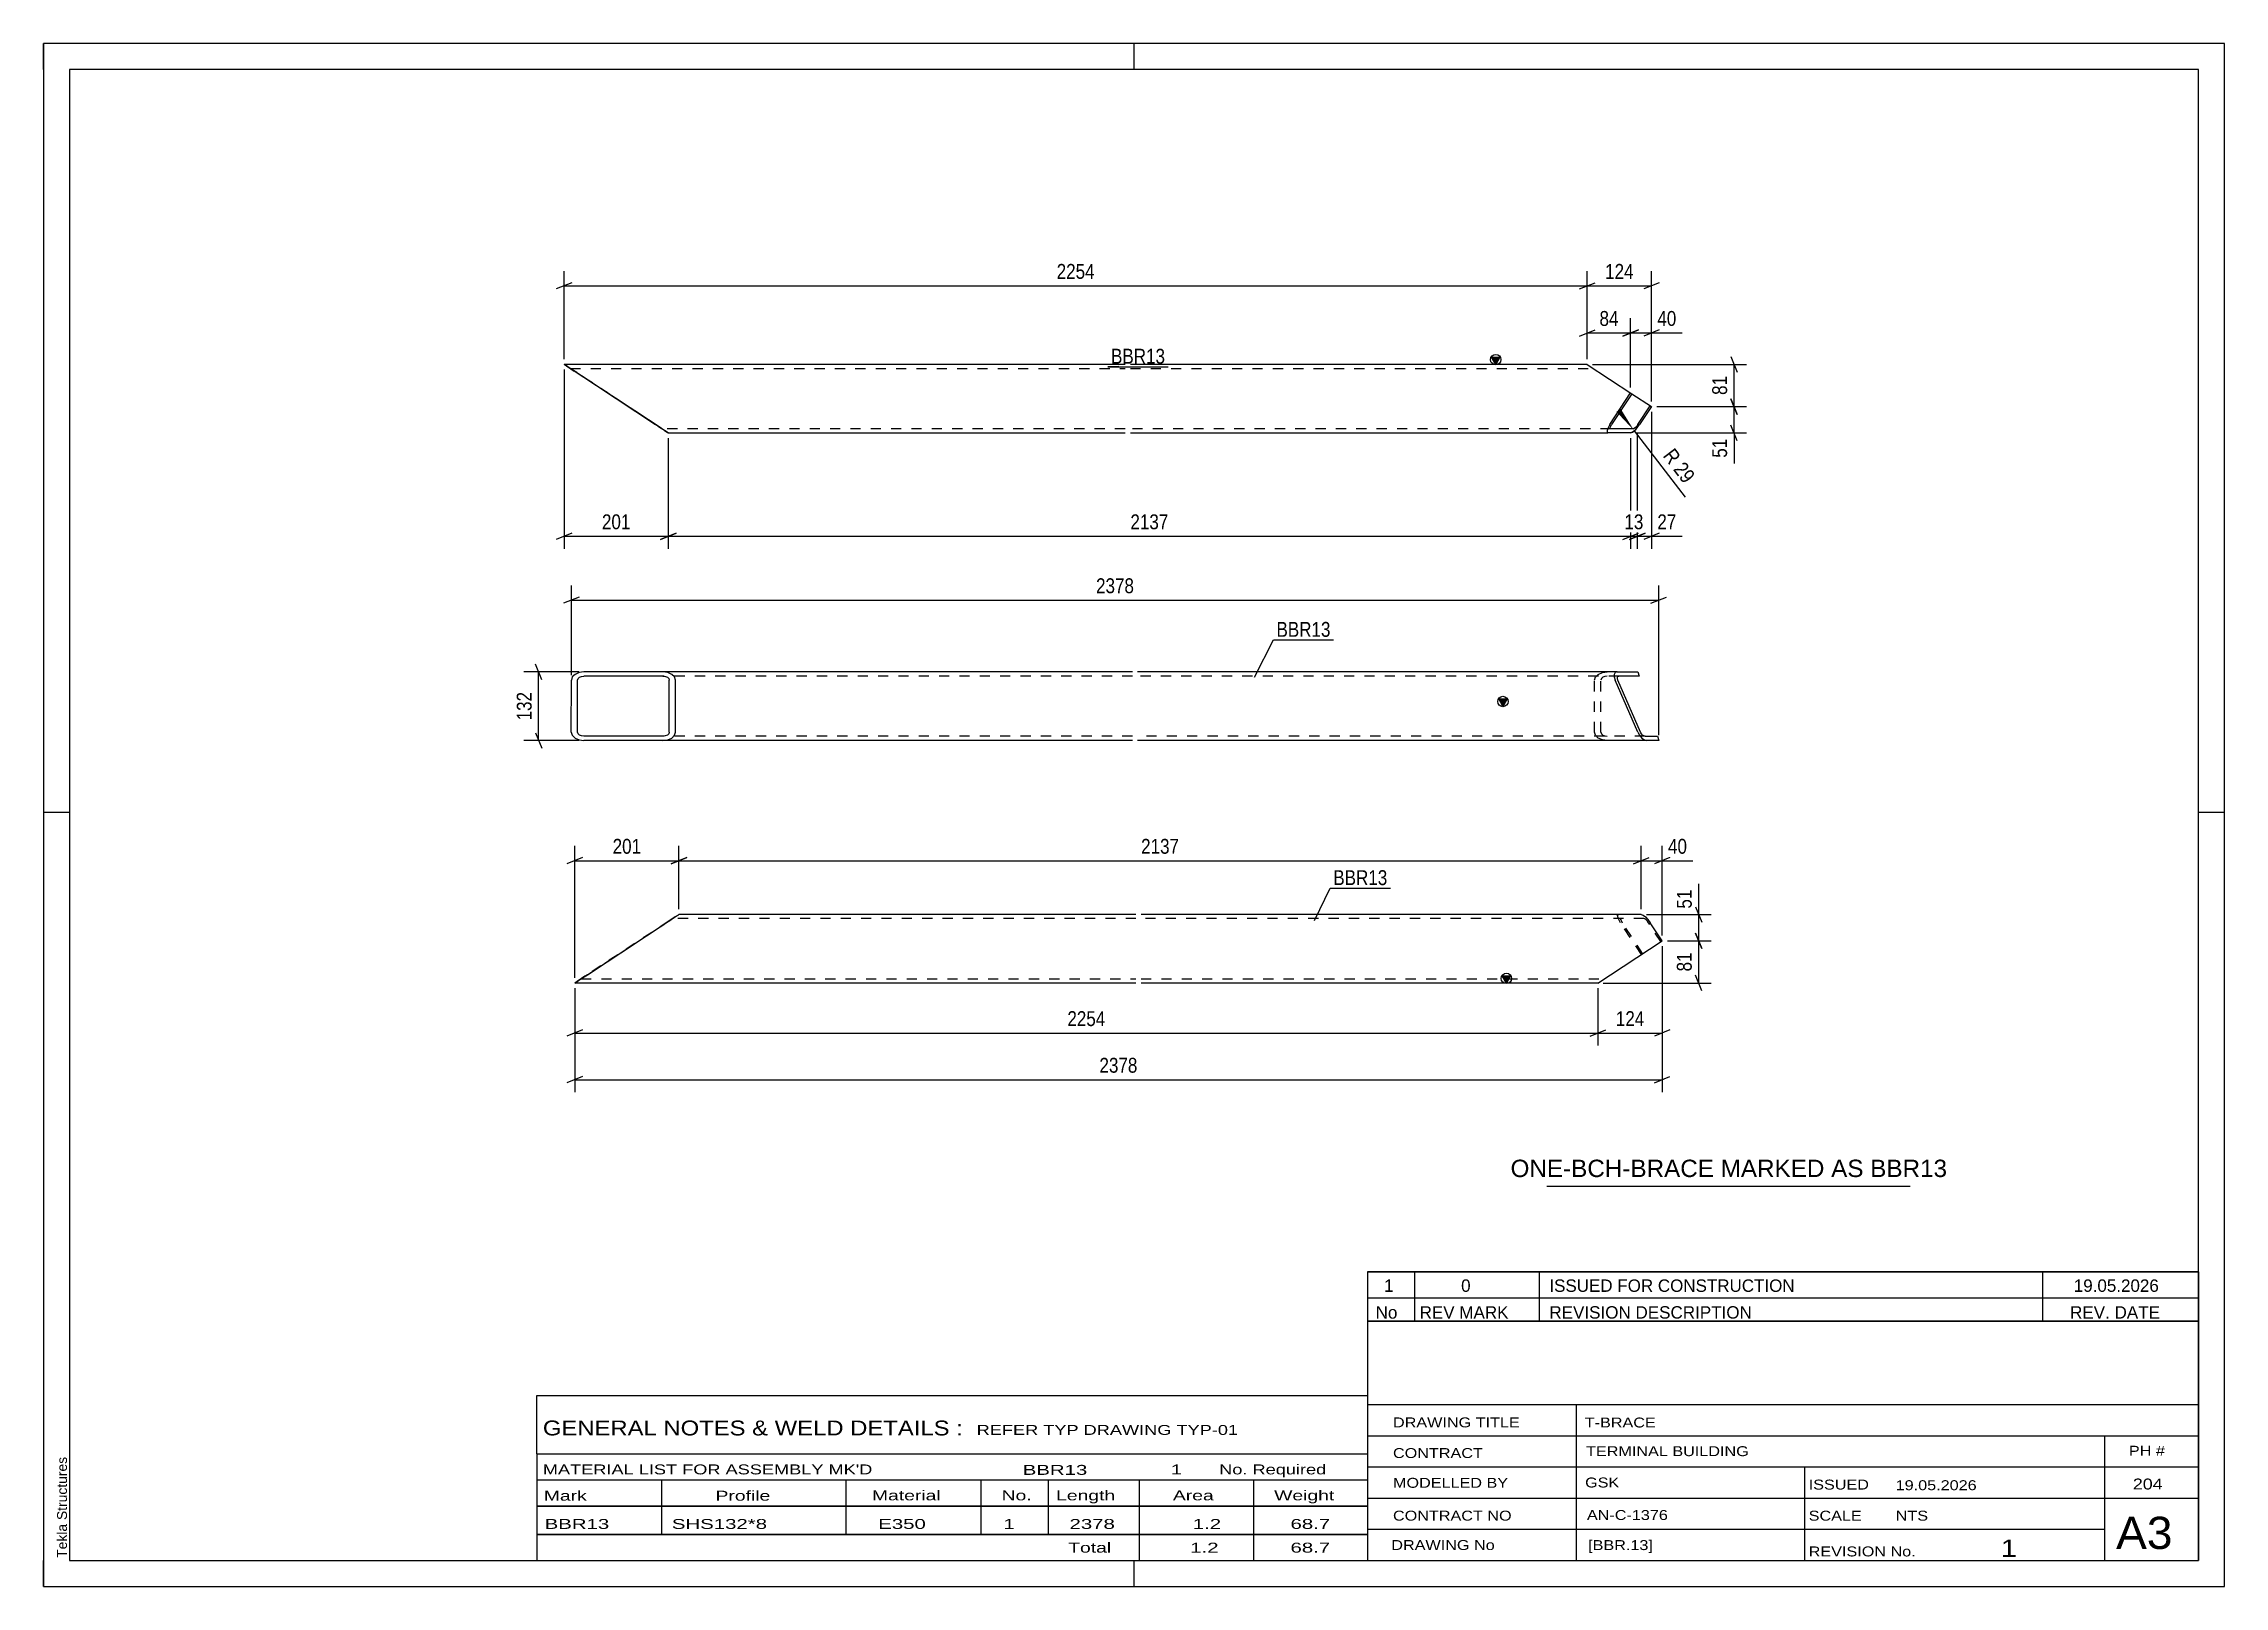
# Model space of a CAD drawing. Header units: millimetres. Extents: x 0 to 420, y 0 to 297.
import ezdxf

# ---------------------------------------------------------------- set-up
doc = ezdxf.new("R2010")
doc.units = ezdxf.units.MM
doc.linetypes.add('DXK_LINE_DOT2', pattern=[3.9198, 1.9599, -1.9599])
doc.styles.add('Arial', font='ARIAL.TTF', dxfattribs={"height": 0.2})
doc.styles.add('Arial Narrow', font='ARIALN.TTF', dxfattribs={"height": 0.2})

# ---------------------------------------------------------------- blocks, each defined once
blk = doc.blocks.new('Unknown-491737801-3121')
at = {"color": 7, "linetype": 'Continuous'}
for p, q in [((255, 51.05), (255, 5)), ((255, 51.05), (415, 51.05)), ((415, 51), (415, 5)), ((255, 35), (415, 35)), ((295.14, 35), (295.14, 5)), ((255, 29), (415, 29)), ((397, 5.05), (397, 28.9)), ((255, 23), (415, 23)), ((339.14, 23), (339.14, 5)), ((255, 17), (415, 17)), ((255, 11), (397, 11)), ((255, 5), (415, 5))]:
    blk.add_line(p, q, dxfattribs=at)
at = {"color": 7, "style": 'Arial Narrow'}
for s, height, width, p in [('DRAWING TITLE', 1.9089, 1.425378, (259.88, 30.61)), ('T-BRACE', 1.909, 1.425378, (296.81, 30.59)), ('CONTRACT', 1.909, 1.425378, (259.88, 24.71)), ('TERMINAL BUILDING', 1.9089, 1.425378, (297.06, 25.07)), ('MODELLED BY', 1.9089, 1.425378, (259.88, 18.98)), ('GSK', 1.909, 1.425378, (296.88, 19.04)), ('ISSUED', 1.909, 1.425378, (339.94, 18.64)), ('19.05.2026', 1.909, 1.425378, (356.69, 18.52)), ('CONTRACT NO', 1.9089, 1.425378, (259.88, 12.66)), ('AN-C-1376', 1.909, 1.425378, (297.23, 12.78)), ('SCALE', 1.909, 1.425378, (339.94, 12.65)), ('A3', 6.204, 1.25, (399.14, 7.2)), ('DRAWING No', 1.909, 1.425378, (259.56, 7)), ('[BBR.13]', 1.909, 1.425378, (297.46, 6.99)), ('1', 3.34, 1.5, (376.91, 5.68)), ('REVISION No.', 1.9089, 1.425378, (339.94, 5.77))]:
    blk.add_text(s, height=height, dxfattribs=dict(at, width=width)).set_placement(p)
at = {"color": 7, "linetype": 'Continuous', "style": 'Arial Narrow'}
for s, height, width, p in [('PH #', 1.909, 1.43, (401.6, 25.15)), ('204', 2.1, 1.43, (402.37, 18.65)), ('NTS', 1.909, 1.425378, (356.7, 12.65))]:
    blk.add_text(s, height=height, dxfattribs=dict(at, width=width)).set_placement(p)
blk = doc.blocks.new('Unknown-491737801-1161')
at = {"color": 5, "linetype": 'Continuous'}
for p, q in [((420, 297), (0, 297)), ((0, 297), (0, 0)), ((0, 292), (0, 297)), ((210, 292), (210, 297)), ((420, 0), (420, 297)), ((415, 292), (5, 292)), ((5, 292), (5, 5)), ((415, 5), (415, 292)), ((5, 149), (0, 149)), ((420, 149), (415, 149)), ((0, 0), (0, 5)), ((5, 5), (415, 5)), ((210, 0), (210, 5)), ((0, 0), (420, 0))]:
    blk.add_line(p, q, dxfattribs=at)
at = {"color": 174, "linetype": 'Continuous', "style": 'Arial'}
blk.add_text('Tekla Structures', height=1.9102, rotation=90, dxfattribs=at).set_placement((4.5, 5.5))
blk = doc.blocks.new('Unknown-491737801-3122')
at = {"color": 7, "linetype": 'Continuous'}
for p, q in [((95, 36.75), (255, 36.75)), ((95, 25.5), (95, 36.75)), ((255, 36.75), (255, 25.5)), ((95, 25.5), (255, 25.5)), ((95, 25.5), (95, 20.5)), ((255, 25.5), (255, 20.5)), ((95, 20.5), (255, 20.5)), ((95, 20.5), (95, 15.5)), ((119, 20.5), (119, 15.5)), ((154.5, 20.5), (154.5, 15.5)), ((180.5, 20.5), (180.5, 15.5)), ((193.5, 20.5), (193.5, 15.5)), ((211, 20.5), (211, 15.5)), ((233, 20.5), (233, 15.5)), ((255, 20.5), (255, 15.5)), ((95, 15.5), (255, 15.5)), ((95, 15.45), (95, 10.05)), ((95, 15.45), (255, 15.45)), ((119, 15.5), (119, 10)), ((154.5, 15.5), (154.5, 10)), ((180.5, 15.5), (180.5, 10)), ((193.5, 15.5), (193.5, 10)), ((211, 15.5), (211, 10)), ((233, 15.5), (233, 10)), ((255, 15.45), (255, 10.05)), ((95, 10.05), (255, 10.05)), ((95, 10), (255, 10)), ((95, 10), (95, 5)), ((211, 10), (211, 5)), ((233, 10), (233, 5)), ((255, 10), (255, 5)), ((95, 5), (255, 5))]:
    blk.add_line(p, q, dxfattribs=at)
at = {"color": 7, "style": 'Arial Narrow'}
for s, height, width, p in [('GENERAL NOTES & WELD DETAILS :', 2.8633, 1.4, (96.15, 29.06)), ('REFER TYP DRAWING TYP-01', 1.9089, 1.6, (179.7, 29.16)), ("MATERIAL LIST FOR ASSEMBLY MK'D", 1.9089, 1.6, (96.15, 21.56)), ('BBR13', 1.909, 1.794707, (188.57, 21.47)), ('1', 1.91, 1.794707, (217.08, 21.56)), ('No. Required', 1.9089, 1.6, (226.41, 21.56)), ('Mark', 1.909, 1.7, (96.34, 16.5)), ('Profile', 1.909, 1.7, (129.41, 16.5)), ('Material', 1.909, 1.7, (159.54, 16.56)), ('No.', 1.909, 1.7, (184.5, 16.56)), ('Length', 1.909, 1.7, (195, 16.56)), ('Area', 1.909, 1.7, (217.5, 16.56)), ('Weight', 1.909, 1.7, (237, 16.56))]:
    blk.add_text(s, height=height, dxfattribs=dict(at, width=width)).set_placement(p)
at = {"color": 7, "linetype": 'Continuous', "style": 'Arial Narrow'}
for s, height, width, p in [('BBR13', 1.909, 1.794707, (96.5, 11.06)), ('SHS132*8', 1.909, 1.794707, (121, 11.06)), ('E350', 1.909, 1.794707, (160.74, 11.06)), ('1', 1.91, 1.794707, (184.86, 11.06)), ('2378', 1.909, 1.794707, (197.58, 11.06)), ('1.2', 1.909, 1.794707, (221.32, 11.06)), ('68.7', 1.909, 1.794707, (240.14, 11.06)), ('Total', 1.909, 1.7, (197.33, 6.5)), ('1.2', 1.909, 1.794707, (220.83, 6.5)), ('68.7', 1.909, 1.794707, (240.14, 6.5))]:
    blk.add_text(s, height=height, dxfattribs=dict(at, width=width)).set_placement(p)
blk = doc.blocks.new('Unknown-491737801-3123')
at = {"color": 7, "linetype": 'Continuous'}
for p, q in [((255, 60.55), (415, 60.55)), ((415, 60.55), (255, 60.55)), ((255, 60.55), (255, 55.55)), ((264, 60.55), (264, 55.55)), ((288, 60.55), (288, 55.55)), ((385, 60.55), (385, 55.55)), ((415, 60.55), (415, 55.55)), ((255, 55.55), (415, 55.55)), ((255, 55.55), (255, 51.05)), ((255, 55.55), (415, 55.55)), ((264, 55.55), (264, 51.05)), ((288, 55.55), (288, 51.05)), ((385, 55.55), (385, 51.05)), ((415, 55.55), (415, 51.05)), ((415, 51.05), (255, 51.05))]:
    blk.add_line(p, q, dxfattribs=at)
at = {"color": 7, "linetype": 'Continuous', "style": 'Arial Narrow'}
for s, height, width, p in [('1', 2.39, 1.196471, (258.16, 56.7)), ('0', 2.39, 1.196471, (273, 56.7)), ('ISSUED FOR CONSTRUCTION', 2.3861, 1.196471, (290, 56.7)), ('19.05.2026', 2.386, 1.196471, (391, 56.7)), ('No', 2.386, 1.2, (256.54, 51.55)), ('REV MARK', 2.386, 1.2, (265, 51.55)), ('REVISION DESCRIPTION', 2.3861, 1.2, (290, 51.55)), ('REV. DATE', 2.386, 1.2, (390.28, 51.55))]:
    blk.add_text(s, height=height, dxfattribs=dict(at, width=width)).set_placement(p)
blk = doc.blocks.new('Unknown-491737801-3124')
at = {"color": 7, "linetype": 'Continuous'}
blk.add_line((289.5, 77.05), (359.5, 77.05), dxfattribs=at)
at = {"color": 7, "style": 'Arial'}
blk.add_text('ONE-BCH-BRACE MARKED AS BBR13', height=3.3428, dxfattribs=at).set_placement((282.52, 78.8))
blk = doc.blocks.new('Part-491737801-1532 - 1526')
at = {"linetype": 'Continuous'}
blk.add_hatch(color=2, dxfattribs=at).paths.add_polyline_path([(281.72, 116.15), (280.92, 117.55), (282.52, 117.55)])
at = {"color": 7, "linetype": 'DXK_LINE_DOT2'}
for p, q in [((120.4, 128.06), (104.26, 117.45)), ((120.39, 128.06), (104.26, 117.45)), ((104.73, 117.75), (119.93, 127.75)), ((120.86, 128.37), (119.93, 127.75)), ((120.39, 128.06), (120.79, 128.32)), ((120.4, 128.06), (120.86, 128.37)), ((120.79, 128.32), (120.86, 128.37)), ((121.65, 128.88), (120.86, 128.37)), ((120.86, 128.37), (121.06, 128.49)), ((120.86, 128.37), (121.05, 128.49)), ((121.05, 128.49), (121.15, 128.55)), ((121.06, 128.49), (121.15, 128.55)), ((121.15, 128.55), (121.15, 128.55)), ((210.36, 128.55), (121.15, 128.55)), ((122.18, 129.23), (121.65, 128.88)), ((122.36, 129.35), (122.18, 129.23)), ((122.36, 129.35), (122.36, 129.35)), ((308.22, 128.55), (211.36, 128.55)), ((303.15, 129.23), (303.34, 129.35)), ((303.16, 128.88), (303.15, 129.23)), ((303.35, 128.37), (303.16, 128.88)), ((303.7, 127.75), (303.35, 128.37)), ((307.71, 121.65), (303.7, 127.75)), ((303.77, 128.49), (303.87, 128.55)), ((303.77, 128.37), (303.77, 128.49)), ((303.77, 128.32), (303.77, 128.37)), ((303.77, 128.32), (303.87, 128.06)), ((303.87, 128.06), (304.04, 127.75)), ((307.96, 121.81), (304.04, 127.75)), ((308.39, 128.49), (308.22, 128.55)), ((308.62, 128.32), (308.39, 128.49)), ((308.87, 128.06), (308.62, 128.32)), ((309.09, 127.75), (308.87, 128.06)), ((311.48, 124.12), (309.09, 127.75)), ((104.73, 117.75), (103.61, 117.01)), ((102.29, 116.15), (102.3, 116.15)), ((102.48, 116.27), (102.3, 116.15)), ((103.01, 116.62), (102.48, 116.27)), ((103.61, 117.01), (103.01, 116.62)), ((103.51, 116.95), (103.61, 117.01)), ((103.6, 117.01), (103.51, 116.95)), ((103.51, 116.95), (103.51, 116.95)), ((103.51, 116.95), (210.36, 116.95)), ((103.87, 117.19), (103.6, 117.01)), ((103.61, 117.01), (103.87, 117.19)), ((103.87, 117.19), (104.26, 117.45)), ((104.26, 117.45), (103.87, 117.19)), ((211.36, 116.95), (300.58, 116.95))]:
    blk.add_line(p, q, dxfattribs=at)
at = {"color": 2, "linetype": 'Continuous'}
for p, q in [((104.73, 117.75), (119.93, 127.75)), ((119.93, 127.75), (120.86, 128.37)), ((120.86, 128.37), (121.65, 128.88)), ((121.65, 128.88), (122.18, 129.23)), ((122.18, 129.23), (122.36, 129.35)), ((210.36, 129.35), (122.36, 129.35)), ((307.69, 129.35), (211.36, 129.35)), ((307.69, 129.35), (308.04, 129.23)), ((308.04, 129.23), (308.5, 128.88)), ((308.5, 128.88), (308.99, 128.37)), ((308.99, 128.37), (309.44, 127.75)), ((311.72, 124.28), (309.44, 127.75)), ((299.36, 116.15), (311.72, 124.28)), ((103.8, 117.14), (104.73, 117.75)), ((102.29, 116.15), (102.48, 116.27)), ((210.36, 116.15), (102.29, 116.15)), ((102.48, 116.27), (103.01, 116.62)), ((103.01, 116.62), (103.8, 117.14)), ((299.36, 116.15), (211.36, 116.15)), ((281.72, 116.15), (280.92, 117.55)), ((280.92, 117.55), (282.52, 117.55)), ((282.52, 117.55), (281.72, 116.15))]:
    blk.add_line(p, q, dxfattribs=at)
blk.add_circle((281.72, 117.05), 1, dxfattribs=at)
blk = doc.blocks.new('Part-491737801-1708 - 1702')
at = {"linetype": 'Continuous'}
blk.add_hatch(color=2, dxfattribs=at).paths.add_polyline_path([(281.06, 169.45), (280.26, 170.85), (281.86, 170.85)])
at = {"color": 2, "linetype": 'Continuous'}
for p, q in [((101.63, 164.45), (101.64, 174.45)), ((101.82, 175.07), (101.64, 174.45)), ((102.35, 175.58), (101.82, 175.07)), ((103.14, 175.93), (102.35, 175.58)), ((102.85, 174.45), (102.94, 174.76)), ((102.85, 164.45), (102.85, 174.45)), ((102.94, 174.76), (103.21, 175.02)), ((104.07, 176.05), (103.14, 175.93)), ((103.21, 175.02), (103.6, 175.19)), ((103.6, 175.19), (104.07, 175.25)), ((209.7, 176.05), (104.07, 176.05)), ((119.27, 175.25), (104.07, 175.25)), ((120.2, 175.93), (119.27, 176.05)), ((119.27, 175.25), (119.74, 175.19)), ((119.74, 175.19), (120.13, 175.02)), ((120.13, 175.02), (120.39, 174.76)), ((120.99, 175.58), (120.2, 175.93)), ((120.39, 174.76), (120.49, 174.45)), ((120.48, 164.45), (120.49, 174.45)), ((121.52, 175.07), (120.99, 175.58)), ((121.7, 174.45), (121.52, 175.07)), ((121.7, 164.45), (121.7, 174.45)), ((303.03, 176.05), (210.7, 176.05)), ((302.69, 175.93), (302.49, 175.58)), ((302.49, 175.58), (302.49, 175.07)), ((302.49, 175.07), (302.68, 174.45)), ((307.03, 164.45), (302.68, 174.45)), ((303.03, 176.05), (302.69, 175.93)), ((303.03, 176.05), (307.05, 176.05)), ((303.11, 175.02), (303.21, 175.19)), ((303.11, 174.76), (303.11, 175.02)), ((303.21, 174.45), (303.11, 174.76)), ((303.21, 175.19), (303.38, 175.25)), ((307.56, 164.45), (303.21, 174.45)), ((307.29, 175.25), (303.38, 175.25)), ((307.05, 176.05), (307.29, 175.25)), ((281.06, 169.45), (280.26, 170.85)), ((280.26, 170.85), (281.86, 170.85)), ((281.86, 170.85), (281.06, 169.45)), ((101.63, 164.45), (101.82, 163.84)), ((101.82, 163.84), (102.35, 163.32)), ((102.94, 164.15), (102.85, 164.45)), ((103.21, 163.89), (102.94, 164.15)), ((103.6, 163.71), (103.21, 163.89)), ((120.13, 163.89), (119.73, 163.71)), ((120.39, 164.15), (120.13, 163.89)), ((120.48, 164.45), (120.39, 164.15)), ((120.99, 163.32), (121.52, 163.84)), ((121.52, 163.84), (121.7, 164.45)), ((307.03, 164.45), (307.38, 163.84)), ((307.38, 163.84), (307.83, 163.32)), ((307.73, 164.15), (307.56, 164.45)), ((307.96, 163.89), (307.73, 164.15)), ((308.21, 163.71), (307.96, 163.89)), ((102.35, 163.32), (103.13, 162.97)), ((103.13, 162.97), (104.06, 162.85)), ((104.07, 163.65), (103.6, 163.71)), ((209.7, 162.85), (104.06, 162.85)), ((119.27, 163.65), (104.07, 163.65)), ((119.73, 163.71), (119.27, 163.65)), ((119.27, 162.85), (120.2, 162.97)), ((120.2, 162.97), (120.99, 163.32)), ((311.06, 162.85), (210.7, 162.85)), ((307.83, 163.32), (308.33, 162.97)), ((308.43, 163.65), (308.21, 163.71)), ((308.33, 162.97), (308.78, 162.85)), ((308.43, 163.65), (310.82, 163.65)), ((310.82, 163.65), (311.06, 162.85))]:
    blk.add_line(p, q, dxfattribs=at)
at = {"color": 7, "linetype": 'DXK_LINE_DOT2'}
for p, q in [((209.7, 175.25), (119.27, 175.25)), ((303.38, 175.25), (210.7, 175.25)), ((298.7, 174.45), (298.89, 175.07)), ((298.7, 164.45), (298.7, 174.45)), ((298.89, 175.07), (299.41, 175.58)), ((299.41, 175.58), (300.2, 175.93)), ((300.01, 174.76), (299.92, 174.45)), ((299.92, 164.45), (299.92, 174.45)), ((300.27, 175.02), (300.01, 174.76)), ((300.2, 175.93), (301.13, 176.05)), ((300.67, 175.19), (300.27, 175.02)), ((301.13, 175.25), (300.67, 175.19)), ((298.89, 163.84), (298.7, 164.45)), ((299.41, 163.32), (298.89, 163.84)), ((299.92, 164.45), (300.01, 164.15)), ((300.01, 164.15), (300.27, 163.89)), ((300.27, 163.89), (300.67, 163.71)), ((209.7, 163.65), (119.27, 163.65)), ((308.43, 163.65), (210.7, 163.65)), ((300.2, 162.97), (299.41, 163.32)), ((301.13, 162.85), (300.2, 162.97)), ((300.67, 163.71), (301.13, 163.65))]:
    blk.add_line(p, q, dxfattribs=at)
at = {"color": 2, "linetype": 'Continuous'}
blk.add_circle((281.06, 170.35), 1, dxfattribs=at)
blk = doc.blocks.new('Part-491737801-1267 - 1249')
at = {"linetype": 'Continuous'}
blk.add_hatch(color=2, dxfattribs=at).paths.add_polyline_path([(279.67, 235.26), (278.87, 236.66), (280.47, 236.66)])
at = {"color": 2, "linetype": 'Continuous'}
for p, q in [((100.24, 235.26), (100.24, 235.26)), ((100.24, 235.26), (100.24, 235.26)), ((100.42, 235.14), (100.24, 235.26)), ((100.24, 235.26), (100.42, 235.14)), ((208.3, 235.26), (100.24, 235.26)), ((297.3, 235.26), (209.3, 235.26)), ((279.67, 235.26), (278.87, 236.66)), ((278.87, 236.66), (280.47, 236.66)), ((280.47, 236.66), (279.67, 235.26)), ((297.3, 235.26), (305.9, 229.61)), ((100.95, 234.79), (100.42, 235.14)), ((100.42, 235.14), (100.95, 234.79)), ((101.74, 234.27), (100.95, 234.79)), ((100.95, 234.79), (101.45, 234.46)), ((101.54, 234.4), (101.45, 234.46)), ((101.81, 234.22), (101.54, 234.4)), ((102.67, 233.66), (101.74, 234.27)), ((102.2, 233.97), (101.81, 234.22)), ((118.34, 223.35), (102.2, 233.97)), ((102.67, 233.66), (117.87, 223.66)), ((301.64, 223.66), (305.65, 229.77)), ((305.9, 229.61), (301.99, 223.66)), ((305.9, 229.61), (309.67, 227.13)), ((307.04, 223.66), (309.42, 227.29)), ((309.67, 227.13), (307.38, 223.66)), ((118.8, 223.05), (117.87, 223.66)), ((118.73, 223.09), (118.34, 223.35)), ((118.99, 222.92), (118.73, 223.09)), ((119.59, 222.53), (118.8, 223.05)), ((119.09, 222.86), (118.99, 222.92)), ((119.59, 222.53), (119.09, 222.86)), ((301.29, 223.05), (301.1, 222.53)), ((301.64, 223.66), (301.29, 223.05)), ((301.71, 222.92), (301.72, 223.09)), ((301.81, 222.86), (301.71, 222.92)), ((301.72, 223.09), (301.81, 223.35)), ((301.81, 223.35), (301.99, 223.66)), ((306.16, 222.86), (301.81, 222.86)), ((306.33, 222.92), (306.16, 222.86)), ((306.56, 223.09), (306.33, 222.92)), ((306.44, 222.53), (306.93, 223.05)), ((306.81, 223.35), (306.56, 223.09)), ((307.04, 223.66), (306.81, 223.35)), ((306.93, 223.05), (307.38, 223.66)), ((119.59, 222.53), (120.12, 222.18)), ((120.12, 222.18), (119.59, 222.53)), ((120.12, 222.18), (120.3, 222.06)), ((120.31, 222.06), (120.12, 222.18)), ((120.31, 222.06), (208.3, 222.06)), ((209.3, 222.06), (301.28, 222.06)), ((301.1, 222.53), (301.1, 222.18)), ((301.1, 222.18), (301.28, 222.06)), ((305.64, 222.06), (301.28, 222.06)), ((305.64, 222.06), (305.98, 222.18)), ((305.98, 222.18), (306.44, 222.53))]:
    blk.add_line(p, q, dxfattribs=at)
at = {"color": 7, "linetype": 'DXK_LINE_DOT2'}
for p, q in [((101.45, 234.46), (101.45, 234.46)), ((101.45, 234.46), (208.3, 234.46)), ((101.45, 234.46), (101.55, 234.4)), ((101.45, 234.46), (101.74, 234.27)), ((101.55, 234.4), (101.81, 234.22)), ((101.74, 234.27), (102.2, 233.97)), ((101.81, 234.22), (102.21, 233.97)), ((118.8, 223.05), (102.2, 233.97)), ((118.34, 223.35), (102.21, 233.97)), ((209.3, 234.46), (298.52, 234.46)), ((118.34, 223.35), (118.8, 223.05)), ((118.8, 223.05), (119, 222.92)), ((119.09, 222.86), (118.8, 223.05)), ((119, 222.92), (119.09, 222.86)), ((119.09, 222.86), (119.09, 222.86)), ((208.3, 222.86), (119.09, 222.86)), ((301.81, 222.86), (209.3, 222.86)), ((120.3, 222.06), (120.31, 222.06)), ((120.3, 222.06), (120.31, 222.06))]:
    blk.add_line(p, q, dxfattribs=at)
at = {"color": 2, "linetype": 'Continuous'}
blk.add_circle((279.67, 236.16), 1, dxfattribs=at)
blk = doc.blocks.new('StraightDimension-491737801-2484 - 1526')
at = {"color": 7, "linetype": 'Continuous'}
for p, q in [((123.86, 140.29), (120.86, 139.09)), ((122.36, 130.35), (122.36, 142.54)), ((122.36, 139.69), (307.69, 139.69)), ((306.19, 139.09), (309.19, 140.29)), ((307.69, 130.35), (307.69, 142.54))]:
    blk.add_line(p, q, dxfattribs=at)
at = {"color": 0}
blk.add_wipeout([(219.29, 140.44), (219.29, 144.64), (210.77, 144.64), (210.77, 140.44)], dxfattribs=at)
at = {"color": 3, "style": 'Arial Narrow'}
blk.add_text('2137', height=2.863, dxfattribs=at).set_placement((211.37, 141.04))
blk = doc.blocks.new('StraightDimension-491737801-2483 - 1526')
at = {"color": 7, "linetype": 'Continuous'}
for p, q in [((306.19, 139.09), (309.19, 140.29)), ((307.69, 130.35), (307.69, 142.54)), ((307.69, 139.69), (311.72, 139.69)), ((313.22, 140.29), (310.22, 139.09)), ((311.72, 125.28), (311.72, 142.54))]:
    blk.add_line(p, q, dxfattribs=at)
at = {"color": 0}
blk.add_wipeout([(317.11, 140.44), (317.11, 144.64), (312.25, 144.64), (312.25, 140.44)], dxfattribs=at)
at = {"color": 7, "linetype": 'Continuous'}
blk.add_line((311.72, 139.69), (317.63, 139.69), dxfattribs=at)
blk.add_line((311.72, 139.69), (317.63, 139.69), dxfattribs=at)
at = {"color": 3, "style": 'Arial Narrow'}
blk.add_text('40', height=2.863, dxfattribs=at).set_placement((312.85, 141.04))
blk = doc.blocks.new('StraightDimension-491737801-2485 - 1526')
at = {"color": 7, "linetype": 'Continuous'}
for p, q in [((103.79, 140.29), (100.79, 139.09)), ((102.29, 117.15), (102.29, 142.54)), ((102.29, 139.69), (122.36, 139.69)), ((120.86, 139.09), (123.86, 140.29)), ((122.36, 130.35), (122.36, 142.54))]:
    blk.add_line(p, q, dxfattribs=at)
at = {"color": 0}
blk.add_wipeout([(115.67, 140.44), (115.67, 144.64), (108.99, 144.64), (108.99, 140.44)], dxfattribs=at)
at = {"color": 3, "style": 'Arial Narrow'}
blk.add_text('201', height=2.863, dxfattribs=at).set_placement((109.59, 141.04))
blk = doc.blocks.new('StraightDimension-491737801-2526 - 1526')
at = {"color": 7, "linetype": 'Continuous'}
for p, q in [((311.72, 123.28), (311.72, 104.12)), ((299.36, 115.15), (299.36, 104.12)), ((297.86, 105.92), (300.86, 107.12)), ((299.36, 106.52), (311.72, 106.52)), ((313.22, 107.12), (310.22, 105.92))]:
    blk.add_line(p, q, dxfattribs=at)
at = {"color": 0}
blk.add_wipeout([(308.89, 107.27), (308.89, 111.47), (302.2, 111.47), (302.2, 107.27)], dxfattribs=at)
at = {"color": 3, "style": 'Arial Narrow'}
blk.add_text('124', height=2.863, dxfattribs=at).set_placement((302.8, 107.87))
blk = doc.blocks.new('StraightDimension-491737801-2527 - 1526')
at = {"color": 7, "linetype": 'Continuous'}
for p, q in [((102.29, 115.15), (102.29, 104.12)), ((299.36, 115.15), (299.36, 104.12)), ((103.79, 107.12), (100.79, 105.92)), ((102.29, 106.52), (299.36, 106.52)), ((297.86, 105.92), (300.86, 107.12))]:
    blk.add_line(p, q, dxfattribs=at)
at = {"color": 0}
blk.add_wipeout([(205.08, 107.27), (205.08, 111.47), (196.57, 111.47), (196.57, 107.27)], dxfattribs=at)
at = {"color": 3, "style": 'Arial Narrow'}
blk.add_text('2254', height=2.863, dxfattribs=at).set_placement((197.17, 107.87))
blk = doc.blocks.new('StraightDimension-491737801-2562 - 1526')
at = {"color": 7, "linetype": 'Continuous'}
for p, q in [((318.16, 130.85), (319.36, 127.85)), ((308.69, 129.35), (321.16, 129.35)), ((318.76, 124.28), (318.76, 129.35)), ((312.72, 124.28), (321.16, 124.28)), ((319.36, 122.78), (318.16, 125.78))]:
    blk.add_line(p, q, dxfattribs=at)
at = {"color": 0}
blk.add_wipeout([(318.01, 134.73), (313.81, 134.73), (313.81, 129.88), (318.01, 129.88)], dxfattribs=at)
at = {"color": 7, "linetype": 'Continuous'}
blk.add_line((318.76, 129.35), (318.76, 135.26), dxfattribs=at)
blk.add_line((318.76, 129.35), (318.76, 135.26), dxfattribs=at)
at = {"color": 3, "style": 'Arial Narrow'}
blk.add_text('51', height=2.863, rotation=90.0002, dxfattribs=at).set_placement((317.41, 130.48))
blk = doc.blocks.new('StraightDimension-491737801-2563 - 1526')
at = {"color": 7, "linetype": 'Continuous'}
for p, q in [((312.72, 124.28), (321.16, 124.28)), ((318.16, 125.78), (319.36, 122.78)), ((318.76, 116.15), (318.76, 124.28)), ((319.36, 114.65), (318.16, 117.65)), ((300.36, 116.15), (321.16, 116.15))]:
    blk.add_line(p, q, dxfattribs=at)
at = {"color": 0}
blk.add_wipeout([(318.01, 122.65), (313.81, 122.65), (313.81, 117.79), (318.01, 117.79)], dxfattribs=at)
at = {"color": 3, "style": 'Arial Narrow'}
blk.add_text('81', height=2.863, rotation=90.0002, dxfattribs=at).set_placement((317.41, 118.39))
blk = doc.blocks.new('StraightDimension-491737801-2633 - 1526')
at = {"color": 7, "linetype": 'Continuous'}
for p, q in [((311.72, 123.28), (311.72, 95.14)), ((102.29, 115.15), (102.29, 95.14)), ((103.79, 98.14), (100.79, 96.94)), ((102.29, 97.54), (311.72, 97.54)), ((310.22, 96.94), (313.22, 98.14))]:
    blk.add_line(p, q, dxfattribs=at)
at = {"color": 0}
blk.add_wipeout([(211.27, 98.29), (211.27, 102.49), (202.75, 102.49), (202.75, 98.29)], dxfattribs=at)
at = {"color": 3, "style": 'Arial Narrow'}
blk.add_text('2378', height=2.863, dxfattribs=at).set_placement((203.35, 98.89))
blk = doc.blocks.new('StraightDimension-491737801-2433 - 1702')
at = {"color": 7, "linetype": 'Continuous'}
for p, q in [((103.14, 190.45), (100.14, 189.25)), ((101.64, 175.45), (101.64, 192.7)), ((101.64, 189.85), (311.06, 189.85)), ((309.56, 189.25), (312.56, 190.45)), ((311.06, 163.85), (311.06, 192.7))]:
    blk.add_line(p, q, dxfattribs=at)
at = {"color": 0}
blk.add_wipeout([(210.61, 190.6), (210.61, 194.8), (202.09, 194.8), (202.09, 190.6)], dxfattribs=at)
at = {"color": 3, "style": 'Arial Narrow'}
blk.add_text('2378', height=2.863, dxfattribs=at).set_placement((202.69, 191.2))
blk = doc.blocks.new('StraightDimension-491737801-2445 - 1702')
at = {"color": 7, "linetype": 'Continuous'}
for p, q in [((95.94, 174.55), (94.74, 177.55)), ((103.07, 176.05), (92.49, 176.05)), ((95.34, 162.85), (95.34, 176.05)), ((94.74, 164.35), (95.94, 161.35)), ((103.06, 162.85), (92.49, 162.85))]:
    blk.add_line(p, q, dxfattribs=at)
at = {"color": 0}
blk.add_wipeout([(94.59, 172.8), (90.39, 172.8), (90.39, 166.11), (94.59, 166.11)], dxfattribs=at)
at = {"color": 3, "style": 'Arial Narrow'}
blk.add_text('132', height=2.863, rotation=90.0002, dxfattribs=at).set_placement((93.99, 166.71))
blk = doc.blocks.new('StraightDimension-491737801-2689 - 1249')
at = {"color": 7, "linetype": 'Continuous'}
for p, q in [((120.3, 221.06), (120.3, 199.76)), ((305.64, 221.06), (305.64, 199.76)), ((121.8, 202.76), (118.8, 201.56)), ((120.3, 202.16), (305.64, 202.16)), ((304.14, 201.56), (307.14, 202.76))]:
    blk.add_line(p, q, dxfattribs=at)
at = {"color": 0}
blk.add_wipeout([(217.23, 202.91), (217.23, 207.11), (208.71, 207.11), (208.71, 202.91)], dxfattribs=at)
at = {"color": 3, "style": 'Arial Narrow'}
blk.add_text('2137', height=2.863, dxfattribs=at).set_placement((209.31, 203.51))
blk = doc.blocks.new('StraightDimension-491737801-2352 - 1249')
at = {"color": 7, "linetype": 'Continuous'}
for p, q in [((297.3, 236.26), (297.3, 244.16)), ((305.65, 230.77), (305.65, 244.16)), ((295.8, 240.71), (298.8, 241.91)), ((297.3, 241.31), (305.65, 241.31)), ((307.15, 241.91), (304.15, 240.71))]:
    blk.add_line(p, q, dxfattribs=at)
at = {"color": 0}
blk.add_wipeout([(303.91, 242.06), (303.91, 246.26), (299.05, 246.26), (299.05, 242.06)], dxfattribs=at)
at = {"color": 3, "style": 'Arial Narrow'}
blk.add_text('84', height=2.863, dxfattribs=at).set_placement((299.65, 242.66))
blk = doc.blocks.new('StraightDimension-491737801-2307 - 1249')
at = {"color": 7, "linetype": 'Continuous'}
for p, q in [((297.3, 236.26), (297.3, 253.22)), ((309.67, 228.13), (309.67, 253.22)), ((295.8, 249.77), (298.8, 250.97)), ((297.3, 250.37), (309.67, 250.37)), ((311.17, 250.97), (308.17, 249.77))]:
    blk.add_line(p, q, dxfattribs=at)
at = {"color": 0}
blk.add_wipeout([(306.83, 251.12), (306.83, 255.32), (300.14, 255.32), (300.14, 251.12)], dxfattribs=at)
at = {"color": 3, "style": 'Arial Narrow'}
blk.add_text('124', height=2.863, dxfattribs=at).set_placement((300.74, 251.72))
blk = doc.blocks.new('StraightDimension-491737801-2308 - 1249')
at = {"color": 7, "linetype": 'Continuous'}
for p, q in [((100.24, 236.26), (100.24, 253.22)), ((297.3, 236.26), (297.3, 253.22)), ((101.74, 250.97), (98.74, 249.77)), ((100.24, 250.37), (297.3, 250.37)), ((295.8, 249.77), (298.8, 250.97))]:
    blk.add_line(p, q, dxfattribs=at)
at = {"color": 0}
blk.add_wipeout([(203.03, 251.12), (203.03, 255.32), (194.51, 255.32), (194.51, 251.12)], dxfattribs=at)
at = {"color": 3, "style": 'Arial Narrow'}
blk.add_text('2254', height=2.863, dxfattribs=at).set_placement((195.11, 251.72))
blk = doc.blocks.new('StraightDimension-491737801-2351 - 1249')
at = {"color": 7, "linetype": 'Continuous'}
for p, q in [((305.65, 230.77), (305.65, 244.16)), ((309.67, 228.13), (309.67, 244.16)), ((304.15, 240.71), (307.15, 241.91)), ((305.65, 241.31), (309.67, 241.31)), ((311.17, 241.91), (308.17, 240.71))]:
    blk.add_line(p, q, dxfattribs=at)
at = {"color": 0}
blk.add_wipeout([(315.05, 242.06), (315.05, 246.26), (310.19, 246.26), (310.19, 242.06)], dxfattribs=at)
at = {"color": 7, "linetype": 'Continuous'}
blk.add_line((309.67, 241.31), (315.57, 241.31), dxfattribs=at)
blk.add_line((309.67, 241.31), (315.57, 241.31), dxfattribs=at)
at = {"color": 3, "style": 'Arial Narrow'}
blk.add_text('40', height=2.863, dxfattribs=at).set_placement((310.79, 242.66))
blk = doc.blocks.new('StraightDimension-491737801-2389 - 1249')
at = {"color": 7, "linetype": 'Continuous'}
for p, q in [((298.3, 235.26), (327.97, 235.26)), ((324.97, 236.76), (326.17, 233.76)), ((325.57, 227.13), (325.57, 235.26)), ((310.67, 227.13), (327.97, 227.13)), ((326.17, 225.63), (324.97, 228.63))]:
    blk.add_line(p, q, dxfattribs=at)
at = {"color": 0}
blk.add_wipeout([(324.82, 233.62), (320.62, 233.62), (320.62, 228.77), (324.82, 228.77)], dxfattribs=at)
at = {"color": 3, "style": 'Arial Narrow'}
blk.add_text('81', height=2.863, rotation=90.0002, dxfattribs=at).set_placement((324.22, 229.37))
blk = doc.blocks.new('StraightDimension-491737801-2390 - 1249')
at = {"color": 7, "linetype": 'Continuous'}
for p, q in [((310.67, 227.13), (327.97, 227.13)), ((324.97, 228.63), (326.17, 225.63)), ((325.57, 222.06), (325.57, 227.13)), ((326.17, 220.56), (324.97, 223.56)), ((306.64, 222.06), (327.97, 222.06))]:
    blk.add_line(p, q, dxfattribs=at)
at = {"color": 0}
blk.add_wipeout([(324.82, 221.53), (320.62, 221.53), (320.62, 216.68), (324.82, 216.68)], dxfattribs=at)
at = {"color": 7, "linetype": 'Continuous'}
blk.add_line((325.57, 222.06), (325.57, 216.15), dxfattribs=at)
blk.add_line((325.57, 222.06), (325.57, 216.15), dxfattribs=at)
at = {"color": 3, "style": 'Arial Narrow'}
blk.add_text('51', height=2.863, rotation=90.0002, dxfattribs=at).set_placement((324.22, 217.28))
blk = doc.blocks.new('StraightDimension-491737801-2687 - 1249')
at = {"color": 7, "linetype": 'Continuous'}
for p, q in [((309.67, 226.13), (309.67, 199.76)), ((306.93, 222.05), (306.93, 199.76)), ((305.43, 201.56), (308.43, 202.76)), ((306.93, 202.16), (309.67, 202.16)), ((311.17, 202.76), (308.17, 201.56))]:
    blk.add_line(p, q, dxfattribs=at)
at = {"color": 0}
blk.add_wipeout([(315.05, 202.91), (315.05, 207.11), (310.19, 207.11), (310.19, 202.91)], dxfattribs=at)
at = {"color": 7, "linetype": 'Continuous'}
blk.add_line((309.67, 202.16), (315.57, 202.16), dxfattribs=at)
blk.add_line((309.67, 202.16), (315.57, 202.16), dxfattribs=at)
at = {"color": 3, "style": 'Arial Narrow'}
blk.add_text('27', height=2.863, dxfattribs=at).set_placement((310.79, 203.51))
blk = doc.blocks.new('StraightDimension-491737801-2688 - 1249')
at = {"color": 7, "linetype": 'Continuous'}
for p, q in [((305.64, 221.06), (305.64, 199.76)), ((306.93, 222.05), (306.93, 199.76)), ((304.14, 201.56), (307.14, 202.76)), ((308.43, 202.76), (305.43, 201.56)), ((305.64, 202.16), (306.93, 202.16))]:
    blk.add_line(p, q, dxfattribs=at)
at = {"color": 0}
blk.add_wipeout([(308.71, 202.91), (308.71, 207.11), (303.85, 207.11), (303.85, 202.91)], dxfattribs=at)
at = {"color": 3, "style": 'Arial Narrow'}
blk.add_text('13', height=2.863, dxfattribs=at).set_placement((304.45, 203.51))
blk = doc.blocks.new('StraightDimension-491737801-2690 - 1249')
at = {"color": 7, "linetype": 'Continuous'}
for p, q in [((100.24, 234.26), (100.24, 199.76)), ((120.3, 221.06), (120.3, 199.76)), ((101.74, 202.76), (98.74, 201.56)), ((100.24, 202.16), (120.3, 202.16)), ((118.8, 201.56), (121.8, 202.76))]:
    blk.add_line(p, q, dxfattribs=at)
at = {"color": 0}
blk.add_wipeout([(113.61, 202.91), (113.61, 207.11), (106.93, 207.11), (106.93, 202.91)], dxfattribs=at)
at = {"color": 3, "style": 'Arial Narrow'}
blk.add_text('201', height=2.863, dxfattribs=at).set_placement((107.53, 203.51))
blk = doc.blocks.new('RadiusDimension-491737801-2736 - 1249')
at = {"linetype": 'Continuous'}
blk.add_hatch(color=7, dxfattribs=at).paths.add_polyline_path([(303.71, 226.74), (306.35, 222.46), (302.92, 226.13)])
at = {"color": 7, "linetype": 'Continuous'}
blk.add_line((306.35, 222.46), (316.13, 209.66), dxfattribs=at)
blk.add_arc((304.58, 224.78), 2.92, 291.1983, 323.546, dxfattribs=at)
at = {"color": 0}
blk.add_wipeout([(315.85, 211.26), (319.19, 213.81), (314.25, 220.28), (310.91, 217.73)], dxfattribs=at)
at = {"color": 3, "style": 'Arial Narrow'}
blk.add_text('R 29', height=2.863, rotation=-52.6262, dxfattribs=at).set_placement((311.75, 217.62))
blk = doc.blocks.new('Mark-491737801-1528 - 1526')
at = {"color": 0}
blk.add_wipeout([(258.8, 135.01), (258.8, 138.01), (248.39, 138.01), (248.39, 135.01)], dxfattribs=at)
blk.add_wipeout([(258.8, 135.01), (258.8, 138.01), (248.39, 138.01), (248.39, 135.01)], dxfattribs=at)
at = {"color": 30, "linetype": 'Continuous'}
for p, q in [((244.78, 128.22), (247.79, 134.41)), ((247.79, 134.41), (259.4, 134.41))]:
    blk.add_line(p, q, dxfattribs=at)
at = {"color": 3, "style": 'Arial Narrow'}
blk.add_text('BBR13', height=2.863, dxfattribs=at).set_placement((248.39, 135.01))
blk = doc.blocks.new('Mark-491737801-1704 - 1702')
at = {"color": 0}
blk.add_wipeout([(247.85, 182.8), (247.85, 185.8), (237.44, 185.8), (237.44, 182.8)], dxfattribs=at)
blk.add_wipeout([(247.85, 182.8), (247.85, 185.8), (237.44, 185.8), (237.44, 182.8)], dxfattribs=at)
at = {"color": 30, "linetype": 'Continuous'}
for p, q in [((233.2, 175.01), (236.84, 182.2)), ((236.84, 182.2), (248.45, 182.2))]:
    blk.add_line(p, q, dxfattribs=at)
at = {"color": 3, "style": 'Arial Narrow'}
blk.add_text('BBR13', height=2.863, dxfattribs=at).set_placement((237.44, 182.8))
blk = doc.blocks.new('Mark-491737801-1262 - 1249')
at = {"color": 0}
blk.add_wipeout([(215.99, 235.39), (215.99, 238.39), (205.58, 238.39), (205.58, 235.39)], dxfattribs=at)
blk.add_wipeout([(215.99, 235.39), (215.99, 238.39), (205.58, 238.39), (205.58, 235.39)], dxfattribs=at)
at = {"color": 30, "linetype": 'Continuous'}
for p, q in [((207.09, 234.86), (204.98, 234.79)), ((204.98, 234.79), (216.59, 234.79))]:
    blk.add_line(p, q, dxfattribs=at)
at = {"color": 3, "style": 'Arial Narrow'}
blk.add_text('BBR13', height=2.863, dxfattribs=at).set_placement((205.58, 235.39))

msp = doc.modelspace()

# ---------------------------------------------------------------- block references
for name in ['Unknown-491737801-1161', 'Part-491737801-1267 - 1249', 'Part-491737801-1708 - 1702', 'Part-491737801-1532 - 1526', 'Unknown-491737801-3124', 'Unknown-491737801-3123', 'Unknown-491737801-3121', 'Unknown-491737801-3122']:
    msp.add_blockref(name, (0, 0))

# ---------------------------------------------------------------- next in the draw order: block references
for name in ['StraightDimension-491737801-2352 - 1249', 'StraightDimension-491737801-2689 - 1249', 'StraightDimension-491737801-2433 - 1702', 'StraightDimension-491737801-2484 - 1526']:
    msp.add_blockref(name, (0, 0))

# ---------------------------------------------------------------- next in the draw order: block references
for name in ['StraightDimension-491737801-2307 - 1249', 'Mark-491737801-1704 - 1702', 'StraightDimension-491737801-2445 - 1702', 'StraightDimension-491737801-2485 - 1526', 'StraightDimension-491737801-2483 - 1526', 'Mark-491737801-1528 - 1526']:
    msp.add_blockref(name, (0, 0))

# ---------------------------------------------------------------- next in the draw order: block references
for name in ['StraightDimension-491737801-2308 - 1249', 'StraightDimension-491737801-2351 - 1249', 'StraightDimension-491737801-2526 - 1526']:
    msp.add_blockref(name, (0, 0))

# ---------------------------------------------------------------- next in the draw order: block references
for name in ['Mark-491737801-1262 - 1249', 'StraightDimension-491737801-2389 - 1249', 'StraightDimension-491737801-2690 - 1249', 'StraightDimension-491737801-2562 - 1526', 'StraightDimension-491737801-2527 - 1526']:
    msp.add_blockref(name, (0, 0))

# ---------------------------------------------------------------- next in the draw order: block references
for name in ['StraightDimension-491737801-2390 - 1249', 'StraightDimension-491737801-2563 - 1526']:
    msp.add_blockref(name, (0, 0))

# ---------------------------------------------------------------- next in the draw order: block references
for name in ['StraightDimension-491737801-2687 - 1249', 'StraightDimension-491737801-2633 - 1526']:
    msp.add_blockref(name, (0, 0))

# ---------------------------------------------------------------- next in the draw order: block references
msp.add_blockref('StraightDimension-491737801-2688 - 1249', (0, 0))

# ---------------------------------------------------------------- next in the draw order: block references
msp.add_blockref('RadiusDimension-491737801-2736 - 1249', (0, 0))

doc.saveas('drawing.dxf')
